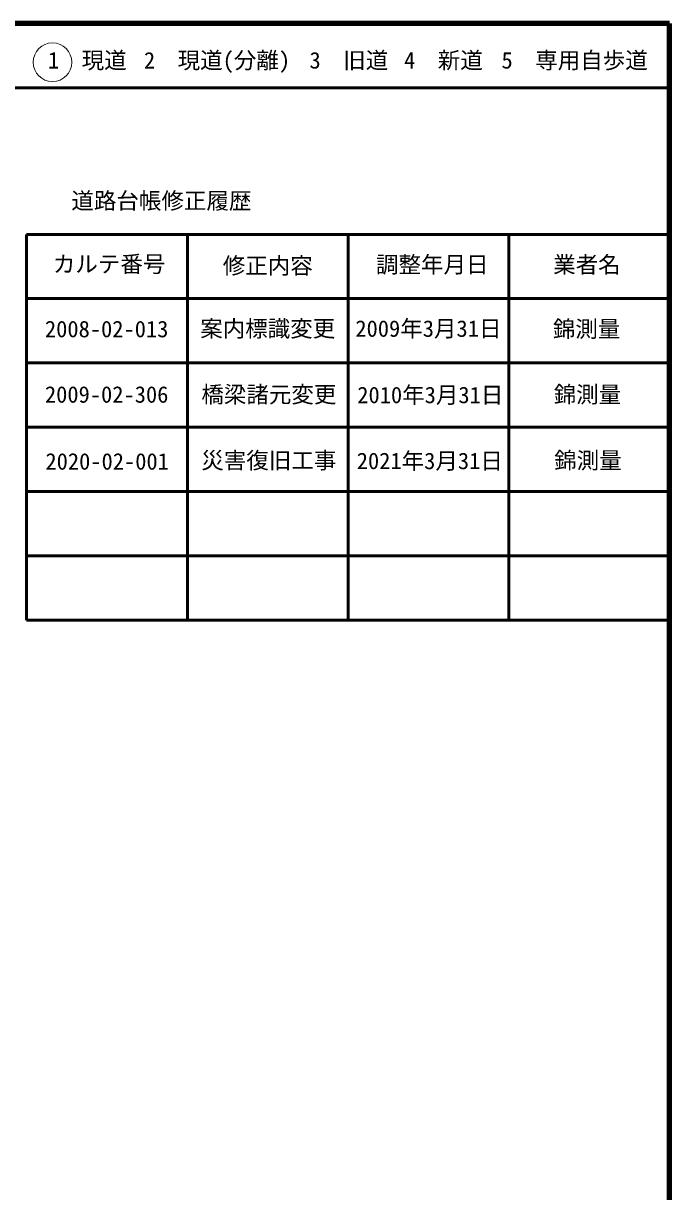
# Model space of a CAD drawing. Units: millimetres on the paper, enlarged 1000 times. Extents: x 40000 to 680000, y 20000 to 380000.
# Drawn here: x 579500 to 680000, y 198357 to 380000 of the extents above; entities that cross this region are included whole.
import ezdxf
from ezdxf.enums import TextEntityAlignment as Align

# ---------------------------------------------------------------- set-up
doc = ezdxf.new("R2010")
doc.units = ezdxf.units.MM
doc.header["$LTSCALE"] = 1000
for name, color, linetype, lineweight in [('M-TTL', 2, 'Continuous', 140), ('M-TTL-FRAM', 2, 'Continuous', 50), ('M-TTL-LINE', 7, 'Continuous', 50), ('M-TTL-TXT', 7, 'Continuous', 13)]:
    doc.layers.add(name, color=color, linetype=linetype, lineweight=lineweight)
doc.styles.add('ＭＳ ゴシック', font='')
doc.styles.get('ＭＳ ゴシック').set_extended_font_data('MS Gothic')

msp = doc.modelspace()

# ---------------------------------------------------------------- linework, layer by layer
at = {"layer": 'M-TTL'}
for p, q in [((680000, 380000), (40000, 380000)), ((680000, 20000), (680000, 380000))]:
    msp.add_line(p, q, dxfattribs=at)
at = {"layer": 'M-TTL-FRAM'}
for p, q in [((580000, 347197), (580000, 287197)), ((580000, 347197), (680000, 347197)), ((580000, 287197), (680000, 287197))]:
    msp.add_line(p, q, dxfattribs=at)
at = {"layer": 'M-TTL-LINE'}
for p, q in [((40000, 370000), (680000, 370000)), ((605000, 347197), (605000, 287197)), ((630000, 347197), (630000, 287197)), ((655000, 347197), (655000, 287197)), ((580000, 337197), (680000, 337197)), ((580000, 327197), (680000, 327197)), ((580000, 317197), (680000, 317197)), ((580000, 307197), (680000, 307197)), ((580000, 297197), (680000, 297197))]:
    msp.add_line(p, q, dxfattribs=at)
at = {"layer": 'M-TTL-TXT'}
msp.add_circle((584031, 373958), 3000, dxfattribs=at)

# ---------------------------------------------------------------- texts
at = {"layer": 'M-TTL-TXT', "style": 'ＭＳ ゴシック'}
for s, p in [('1\u3000現道', (583323, 372208)), ('2\u3000現道(分離)', (598244, 372208)), ('3\u3000旧道', (623996, 372208)), ('4\u3000新道', (638699, 372208)), ('5\u3000専用自歩道', (653853, 372208)), ('道路台帳修正履歴', (586968, 350363)), ('カルテ番号', (584089, 340527)), ('修正内容', (610509, 340273)), ('調整年月日', (634339, 340447)), ('業者名', (661884, 340447)), ('2008-02-013', (582853, 330424)), ('案内標識変更', (607000, 330495)), ('2009年3月31日', (631125, 330495)), ('錦測量', (661827, 330439)), ('2009-02-306', (582853, 320250)), ('橋梁諸元変更', (607177, 320250)), ('2010年3月31日', (631423, 320172)), ('錦測量', (661964, 320250)), ('2020-02-001', (582931, 309842)), ('災害復旧工事', (607177, 309999)), ('2021年3月31日', (631344, 309920)), ('錦測量', (662042, 309999))]:
    msp.add_text(s, height=2566, dxfattribs=at).set_placement(p, align=Align.BOTTOM_LEFT)

doc.saveas('drawing.dxf')
